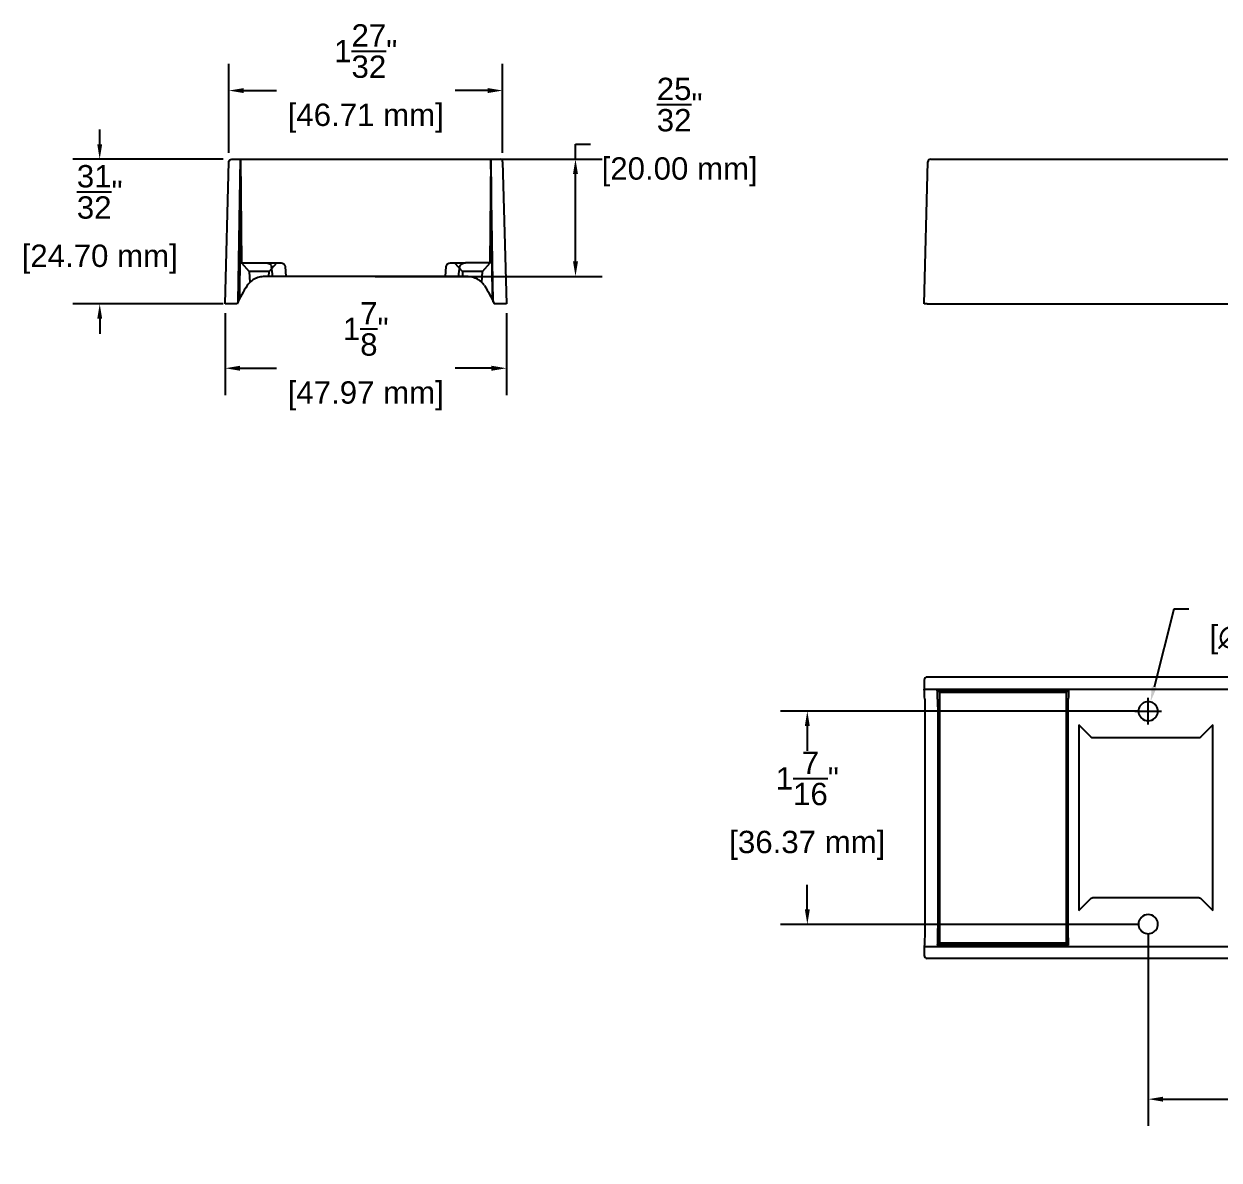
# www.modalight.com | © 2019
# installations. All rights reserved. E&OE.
# Model space of a CAD drawing. Header units: inches. Extents: x -0.4 to 22.1, y -0.1 to 18.6.
# Drawn here: x -0.43 to 7.6, y -0.07 to 7.56 of the extents above; entities that cross this region are included whole.
import ezdxf

# ---------------------------------------------------------------- set-up
doc = ezdxf.new("R2010")
doc.units = ezdxf.units.IN
doc.header["$MEASUREMENT"] = 0
doc.layers.get('Defpoints').update_dxf_attribs({"color": 1})
doc.layers.add('Symmetric', color=7, linetype='Continuous', true_color=0x000000)
doc.styles.get("Standard").update_dxf_attribs({"font": 'Arial.ttf'})
doc.dimstyles.new('.1 DIM', dxfattribs={"dimscale": 0, "dimtxt": 0.15, "dimasz": 0.1, "dimexe": 0.18, "dimexo": 0.0625, "dimgap": 0.09, "dimtad": 0, "dimtih": 1, "dimtoh": 1, "dimdec": 5, "dimzin": 0, "dimdsep": 46, "dimlunit": 4, "dimtxsty": 'Standard', "dimcen": 0.09, "dimadec": 0, "dimazin": 0, "dimtfac": 1, "dimtdec": 5, "dimtofl": 0, "dimtmove": 0, "dimatfit": 3, "dimfxl": 1, "dimtolj": 1, "dimtzin": 0, "dimarcsym": 0})

# ---------------------------------------------------------------- blocks, each defined once
blk = doc.blocks.new('*D15')
at = {"layer": 'Defpoints', "color": 0, "lineweight": -2, "transparency": 16777216}
for p, q in [((0.0819, 6.7493), (0.0819, 6.8493)), ((0.9113, 6.6493), (-0.0981, 6.6493)), ((0.9113, 5.6769), (-0.0981, 5.6769)), ((0.0819, 5.5769), (0.0819, 5.4769))]:
    blk.add_line(p, q, dxfattribs=at)
at = {"layer": 'Defpoints', "color": 0, "transparency": 16777216}
for p in [(0.0819, 6.6493), (0.9738, 6.6493), (0.9738, 5.6769)]:
    blk.add_point(p, dxfattribs=at)
for points in [[(0.0653, 6.7493), (0.0986, 6.7493), (0.0819, 6.6493)], [(0.0653, 5.5769), (0.0986, 5.5769), (0.0819, 5.6769)]]:
    blk.add_solid(points, dxfattribs=at)
at = {"layer": 'Defpoints', "color": 0, "transparency": 16777216, "char_height": 0.15, "attachment_point": 5}
for s, insert in [('\\A1;{\\H1x;\\S31/32;}"', (0.0819, 6.4295)), ('\\A1;[24.70 mm]', (0.0819, 5.9776))]:
    blk.add_mtext(s, dxfattribs=dict(at, insert=insert))
blk = doc.blocks.new('*D16')
at = {"layer": 'Defpoints', "color": 0, "lineweight": -2, "transparency": 16777216}
for p, q in [((3.2767, 6.6493), (3.2767, 6.7493)), ((3.2767, 6.7493), (3.3767, 6.7493)), ((1.9307, 6.6493), (3.4567, 6.6493)), ((3.2767, 5.9619), (3.2767, 6.5493)), ((1.9307, 5.8619), (3.4567, 5.8619))]:
    blk.add_line(p, q, dxfattribs=at)
at = {"layer": 'Defpoints', "color": 0, "transparency": 16777216}
for p in [(1.8682, 6.6493), (3.2767, 6.6493), (1.8682, 5.8619)]:
    blk.add_point(p, dxfattribs=at)
for points in [[(3.26, 6.5493), (3.2933, 6.5493), (3.2767, 6.6493)], [(3.26, 5.9619), (3.2933, 5.9619), (3.2767, 5.8619)]]:
    blk.add_solid(points, dxfattribs=at)
at = {"layer": 'Defpoints', "color": 0, "transparency": 16777216, "char_height": 0.15, "attachment_point": 5}
for s, insert in [('\\A1;{\\H1x;\\S25/32;}"', (3.9762, 7.0157)), ('\\A1;[20.00 mm]', (3.9762, 6.5638))]:
    blk.add_mtext(s, dxfattribs=dict(at, insert=insert))
blk = doc.blocks.new('*D17')
at = {"layer": 'Defpoints', "color": 0, "lineweight": -2, "transparency": 16777216}
for p, q in [((0.9238, 5.6144), (0.9238, 5.0649)), ((2.8125, 5.6144), (2.8125, 5.0649)), ((1.0238, 5.2449), (1.2686, 5.2449)), ((2.7125, 5.2449), (2.4677, 5.2449))]:
    blk.add_line(p, q, dxfattribs=at)
at = {"layer": 'Defpoints', "color": 0, "transparency": 16777216}
for p in [(0.9238, 5.6769), (2.8125, 5.6769), (0.9238, 5.2449)]:
    blk.add_point(p, dxfattribs=at)
for points in [[(1.0238, 5.2616), (1.0238, 5.2282), (0.9238, 5.2449)], [(2.7125, 5.2616), (2.7125, 5.2282), (2.8125, 5.2449)]]:
    blk.add_solid(points, dxfattribs=at)
at = {"layer": 'Defpoints', "color": 0, "transparency": 16777216, "char_height": 0.15, "attachment_point": 5}
for s, insert in [('\\A1;1{\\H1x;\\S7/8;}"', (1.8682, 5.5093)), ('\\A1;[47.97 mm]', (1.8682, 5.0594))]:
    blk.add_mtext(s, dxfattribs=dict(at, insert=insert))
blk = doc.blocks.new('*D18')
at = {"layer": 'Defpoints', "color": 0, "lineweight": -2, "transparency": 16777216}
for p, q in [((0.9488, 6.6926), (0.9488, 7.2897)), ((2.7876, 6.6926), (2.7876, 7.2897)), ((1.0488, 7.1097), (1.2686, 7.1097)), ((2.6876, 7.1097), (2.4677, 7.1097))]:
    blk.add_line(p, q, dxfattribs=at)
at = {"layer": 'Defpoints', "color": 0, "transparency": 16777216}
for p in [(0.9488, 7.1097), (0.9488, 6.6301), (2.7876, 6.6301)]:
    blk.add_point(p, dxfattribs=at)
for points in [[(1.0488, 7.1264), (1.0488, 7.0931), (0.9488, 7.1097)], [(2.6876, 7.1264), (2.6876, 7.0931), (2.7876, 7.1097)]]:
    blk.add_solid(points, dxfattribs=at)
at = {"layer": 'Defpoints', "color": 0, "transparency": 16777216, "char_height": 0.15, "attachment_point": 5}
for s, insert in [('\\A1;1{\\H1x;\\S27/32;}"', (1.8682, 7.3751)), ('\\A1;[46.71 mm]', (1.8682, 6.9243))]:
    blk.add_mtext(s, dxfattribs=dict(at, insert=insert))
blk = doc.blocks.new('*D25')
at = {"layer": 'Defpoints', "color": 0, "lineweight": -2, "transparency": 16777216}
for p, q in [((7.0598, 2.9426), (4.6534, 2.9426)), ((4.8334, 2.8426), (4.8334, 2.6764)), ((4.8334, 1.6105), (4.8334, 1.7767)), ((7.0598, 1.5105), (4.6534, 1.5105))]:
    blk.add_line(p, q, dxfattribs=at)
at = {"layer": 'Defpoints', "color": 0, "transparency": 16777216}
for p in [(7.1223, 2.9426), (4.8334, 1.5105), (7.1223, 1.5105)]:
    blk.add_point(p, dxfattribs=at)
for points in [[(4.8168, 2.8426), (4.8501, 2.8426), (4.8334, 2.9426)], [(4.8168, 1.6105), (4.8501, 1.6105), (4.8334, 1.5105)]]:
    blk.add_solid(points, dxfattribs=at)
at = {"layer": 'Defpoints', "color": 0, "transparency": 16777216, "char_height": 0.15, "attachment_point": 5}
for s, insert in [('\\A1;1{\\H1x;\\S7/16;}"', (4.8334, 2.4909)), ('\\A1;[36.37 mm]', (4.8334, 2.0411))]:
    blk.add_mtext(s, dxfattribs=dict(at, insert=insert))
blk = doc.blocks.new('*D26')
at = {"layer": 'Defpoints', "color": 0, "lineweight": -2, "transparency": 16777216}
for p, q in [((7.1223, 1.448), (7.1223, 0.1565)), ((16.0196, 1.448), (16.0196, 0.1565)), ((7.2223, 0.3365), (10.9131, 0.3365)), ((15.9196, 0.3365), (12.2288, 0.3365))]:
    blk.add_line(p, q, dxfattribs=at)
at = {"layer": 'Defpoints', "color": 0, "transparency": 16777216}
for p in [(7.1223, 1.5105), (16.0196, 1.5105), (16.0196, 0.3365)]:
    blk.add_point(p, dxfattribs=at)
for points in [[(7.2223, 0.3531), (7.2223, 0.3198), (7.1223, 0.3365)], [(15.9196, 0.3531), (15.9196, 0.3198), (16.0196, 0.3365)]]:
    blk.add_solid(points, dxfattribs=at)
at = {"layer": 'Defpoints', "color": 0, "transparency": 16777216, "char_height": 0.15, "attachment_point": 5}
for s, insert in [('\\A1;8{\\H1x;\\S29/32;}"', (11.571, 0.6039)), ('\\A1;[225.99 mm]', (11.571, 0.151))]:
    blk.add_mtext(s, dxfattribs=dict(at, insert=insert))
blk = doc.blocks.new('*D28')
at = {"layer": 'Defpoints', "color": 0, "lineweight": -2, "transparency": 16777216}
for p, q in [((7.2952, 3.6269), (7.1628, 3.1029)), ((7.3952, 3.6269), (7.2952, 3.6269)), ((7.1223, 2.8526), (7.1223, 3.0326)), ((7.0323, 2.9426), (7.2123, 2.9426))]:
    blk.add_line(p, q, dxfattribs=at)
at = {"layer": 'Defpoints', "color": 0, "transparency": 16777216}
for p in [(7.1383, 3.0059), (7.1063, 2.8792)]:
    blk.add_point(p, dxfattribs=at)
blk.add_solid([(7.1466, 3.1069), (7.179, 3.0988), (7.1383, 3.0059)], dxfattribs=at)
at = {"layer": 'Defpoints', "color": 0, "transparency": 16777216, "insert": (8.0521, 3.6269), "char_height": 0.15, "attachment_point": 5}
blk.add_mtext('\\A1;∅{\\H1x;\\S1/8;}"\\P [∅3.32 mm]', dxfattribs=at)

msp = doc.modelspace()

# ---------------------------------------------------------------- linework, layer by layer
at = {"layer": 'Symmetric', "linetype": 'Continuous'}
for p, q in [((0.923804, 5.676868), (0.948767, 6.630134)), ((0.968444, 6.649303), (2.767892, 6.649303)), ((1.011407, 5.692383), (1.02811, 6.649303)), ((1.02811, 6.649303), (1.019911, 5.709742)), ((1.02811, 6.649303), (1.034192, 5.952449)), ((2.708225, 6.649303), (2.702144, 5.952449)), ((2.708225, 6.649303), (2.71644, 5.707958)), ((2.72497, 5.689977), (2.708225, 6.649303)), ((2.787569, 6.630134), (2.812531, 5.676868)), ((5.618422, 5.676868), (5.643384, 6.630134)), ((5.663062, 6.649303), (17.478881, 6.649303)), ((1.033662, 5.951972), (1.08506, 5.894863)), ((1.034192, 5.952449), (1.197434, 5.952449)), ((1.197434, 5.952449), (1.299579, 5.952449)), ((1.219193, 5.894863), (1.27102, 5.952449)), ((2.436757, 5.952449), (2.538901, 5.952449)), ((2.465316, 5.952449), (2.517143, 5.894863)), ((2.702144, 5.952449), (2.538901, 5.952449)), ((2.651276, 5.894863), (2.702674, 5.951972)), ((1.08506, 5.894863), (1.088892, 5.821747)), ((1.152127, 5.894863), (1.08506, 5.894863)), ((1.219193, 5.894863), (1.152127, 5.894863)), ((2.537879, 5.861901), (1.198457, 5.861901)), ((1.217466, 5.861901), (1.219193, 5.894863)), ((1.24514, 5.861901), (1.236479, 5.927292)), ((1.327032, 5.927292), (1.332753, 5.861901)), ((2.403582, 5.861901), (2.409303, 5.927292)), ((2.491196, 5.861901), (2.499857, 5.927292)), ((2.517143, 5.894863), (2.51887, 5.861901)), ((2.584209, 5.894863), (2.517143, 5.894863)), ((2.651276, 5.894863), (2.584209, 5.894863)), ((2.647443, 5.82174), (2.651276, 5.894863)), ((0.943482, 5.676868), (0.923804, 5.676868)), ((1.004214, 5.676868), (0.943482, 5.676868)), ((2.792854, 5.676868), (2.730898, 5.676868)), ((2.812531, 5.676868), (2.792854, 5.676868)), ((5.6381, 5.676868), (5.618422, 5.676868)), ((5.6381, 5.676868), (17.503843, 5.676868)), ((5.618422, 3.151204), (5.618422, 3.089248)), ((17.503843, 3.170881), (5.6381, 3.170881)), ((5.618422, 3.089248), (17.523521, 3.089248)), ((5.706052, 3.08332), (6.58789, 3.08332)), ((5.706052, 3.08332), (5.722797, 3.066575)), ((5.722797, 1.38646), (5.722797, 3.066575)), ((6.571145, 3.066575), (5.722797, 3.066575)), ((6.58789, 3.08332), (6.571145, 3.066575)), ((6.571145, 3.066575), (6.571145, 1.38646)), ((5.623268, 2.896229), (5.623268, 1.556807)), ((5.709053, 2.896229), (5.709053, 1.556807)), ((6.584889, 1.556807), (6.584889, 2.896229)), ((6.656754, 2.849546), (6.656754, 1.60349)), ((6.736327, 2.769973), (6.656754, 2.849546)), ((7.556365, 2.849546), (7.476793, 2.769973)), ((7.556365, 1.60349), (7.556365, 2.849546)), ((7.45738, 2.761932), (6.755739, 2.761932)), ((6.755739, 1.691103), (7.45738, 1.691103)), ((6.656754, 1.60349), (6.736327, 1.683063)), ((7.476793, 1.683063), (7.556365, 1.60349)), ((5.706094, 1.369757), (5.722797, 1.38646)), ((6.587848, 1.369757), (5.706094, 1.369757)), ((5.722797, 1.38646), (6.571145, 1.38646)), ((6.587848, 1.369757), (6.571145, 1.38646)), ((5.618422, 1.362564), (5.618422, 1.301832)), ((5.618422, 1.362564), (17.523521, 1.362564)), ((17.503843, 1.282155), (5.6381, 1.282155))]:
    msp.add_line(p, q, dxfattribs=at)
at = {"layer": 'Symmetric', "linetype": 'Continuous', "extrusion": (0, 0, -1)}
for centre, radius, start, end in [((-0.968444, 6.629618), 0.019684, 1.5, 90), ((-1.299579, 5.924891), 0.027558, 90, 175), ((-2.436757, 5.924891), 0.027558, 5, 90)]:
    msp.add_arc(centre, radius, start, end, dxfattribs=at)
at = {"layer": 'Symmetric', "linetype": 'Continuous'}
for centre, radius, start, end in [((2.767892, 6.629618), 0.019684, 1.5, 90), ((5.663062, 6.629618), 0.019684, 90, 178.5), ((7.122307, 2.942559), 0.065339, 225.1601291, 314.8398709), ((7.122307, 1.510477), 0.065339, 45.1600067, 134.8399933)]:
    msp.add_arc(centre, radius, start, end, dxfattribs=at)
at = {"layer": 'Symmetric', "linetype": 'Continuous', "extrusion": (6.12303e-17, 0, -1)}
msp.add_arc((-1.874914, 5.297736), 0.936188, 147.5611967, 156.1105402, dxfattribs=at)
at = {"layer": 'Symmetric', "linetype": 'Continuous', "extrusion": (6.12303e-17, -9.62965e-34, -1)}
msp.add_ellipse((1.197675, 5.924891), major_axis=(-0.038973, 0.00034), ratio=0.70705294, start_param=1.55845624, end_param=3.0419861, dxfattribs=at)
at = {"layer": 'Symmetric', "linetype": 'Continuous', "extrusion": (6.12303e-17, -4.81482e-34, -1)}
msp.add_ellipse((2.538661, 5.924891), major_axis=(0.038973, 0.00034), ratio=0.70705294, start_param=3.2411992, end_param=4.72472907, dxfattribs=at)
at = {"layer": 'Symmetric', "linetype": 'Continuous'}
for centre, major_axis, ratio, start_param, end_param in [((5.638113, 3.15119), (0.013928, -0.013928), 0.999315, 2.35653711, 3.9266482), ((5.608494, 2.233264), (0, -0.936188), 0.02618592, 2.57542873, 2.72464292), ((5.699206, 2.233264), (0, -0.936188), 0.01745506, 2.57542873, 2.70927495), ((6.594737, 2.233264), (0, 0.936188), 0.01745507, 0.43231771, 0.56616393), ((5.638113, 1.301846), (-0.013928, -0.013928), 0.999315, 5.49812976, 7.06824085)]:
    msp.add_ellipse(centre, major_axis=major_axis, ratio=ratio, start_param=start_param, end_param=end_param, dxfattribs=at)
at = {"layer": 'Symmetric', "linetype": 'Continuous', "extrusion": (0, 0, -1)}
for centre, major_axis, start_param, end_param in [((6.755826, 2.789596), (-0.010593, -0.025574), 5.89206192, 6.67430869), ((7.457293, 2.789596), (-0.010593, 0.025574), 2.75046927, 3.53271604), ((6.755826, 1.66344), (-0.010593, 0.025574), 5.89206192, 6.67430869), ((7.457293, 1.66344), (-0.010593, -0.025574), 2.75046927, 3.53271604)]:
    msp.add_ellipse(centre, major_axis=major_axis, ratio=0.99554617, start_param=start_param, end_param=end_param, dxfattribs=at)
at = {"layer": 'Symmetric', "linetype": 'Continuous'}
for points in [[(1.034192, 5.952449), (1.034204, 5.95102), (1.034204, 5.95102), (1.034192, 5.952449)], [(1.034192, 5.952449), (1.034204, 5.95102), (1.034204, 5.95102), (1.034192, 5.952449)], [(2.702144, 5.952449), (2.702132, 5.95102), (2.702132, 5.95102), (2.702144, 5.952449)], [(2.702144, 5.952449), (2.702132, 5.95102), (2.702132, 5.95102), (2.702144, 5.952449)], [(1.071312, 5.799906), (1.046226, 5.760437), (1.023444, 5.719502), (1.004214, 5.676868)], [(5.621644, 1.429662), (5.620611, 1.404576), (5.619539, 1.381794), (5.618422, 1.362564)], [(5.707971, 1.429662), (5.707366, 1.407635), (5.706741, 1.387402), (5.706094, 1.369757)], [(6.587848, 1.369757), (6.587201, 1.387407), (6.586576, 1.407636), (6.585971, 1.429662)]]:
    msp.add_open_spline(points, degree=3, dxfattribs=at)
for points, knots in [([(1.198457, 5.861901), (1.186083, 5.861901), (1.173919, 5.860652), (1.150011, 5.85564), (1.138127, 5.851805), (1.115852, 5.841576), (1.105324, 5.835162), (1.086241, 5.819435), (1.077981, 5.810399), (1.071312, 5.799906)], [0, 0, 0, 0, 0.25, 0.25, 0.5, 0.5, 0.75, 0.75, 1, 1, 1, 1]), ([(2.665024, 5.799906), (2.65837, 5.810375), (2.650141, 5.819381), (2.635907, 5.831136), (2.630856, 5.834739), (2.620435, 5.841195), (2.61503, 5.844075), (2.598293, 5.851776), (2.586494, 5.855594), (2.562559, 5.860634), (2.55023, 5.861901), (2.537879, 5.861901)], [0, 0, 0, 0, 0.25, 0.25, 0.375, 0.375, 0.5, 0.5, 0.75, 0.75, 1, 1, 1, 1]), ([(5.621644, 3.023374), (5.621918, 3.01672), (5.622154, 3.008491), (5.622462, 2.994257), (5.622556, 2.989206), (5.622725, 2.978785), (5.622801, 2.973381), (5.623002, 2.956643), (5.623102, 2.944844), (5.623234, 2.920909), (5.623268, 2.90858), (5.623268, 2.896229)], [0, 0, 0, 0, 0.25, 0.25, 0.375, 0.375, 0.5, 0.5, 0.75, 0.75, 1, 1, 1, 1]), ([(5.707971, 3.023374), (5.708154, 3.01672), (5.708311, 3.00849), (5.708516, 2.994255), (5.708579, 2.989204), (5.708692, 2.978782), (5.708742, 2.973378), (5.708877, 2.956641), (5.708943, 2.944842), (5.709031, 2.920908), (5.709053, 2.908579), (5.709053, 2.896229)], [0, 0, 0, 0, 0.25, 0.25, 0.375, 0.375, 0.5, 0.5, 0.75, 0.75, 1, 1, 1, 1]), ([(6.584889, 2.896229), (6.584889, 2.908601), (6.584911, 2.920773), (6.584999, 2.944712), (6.585066, 2.956597), (6.5852, 2.973284), (6.58525, 2.978682), (6.585362, 2.989109), (6.585425, 2.994174), (6.585631, 3.00845), (6.585788, 3.016703), (6.585971, 3.023374)], [0, 0, 0, 0, 0.25, 0.25, 0.5, 0.5, 0.625, 0.625, 0.75, 0.75, 1, 1, 1, 1]), ([(7.168379, 2.896229), (7.173116, 2.900939), (7.177018, 2.906244), (7.18316, 2.918026), (7.185255, 2.924252), (7.187503, 2.937104), (7.187617, 2.943558), (7.185991, 2.9561), (7.184261, 2.962105), (7.17926, 2.973254), (7.175985, 2.978396), (7.168214, 2.987514), (7.163641, 2.991567), (7.153537, 2.998246), (7.147845, 3.000979), (7.135606, 3.004735), (7.128955, 3.00576), (7.115776, 3.005772), (7.109123, 3.004759), (7.096863, 3.001019), (7.091151, 2.998288), (7.07593, 2.988247), (7.067855, 2.978817), (7.060367, 2.96214), (7.058653, 2.956239), (7.056997, 2.94364), (7.057106, 2.937234), (7.05931, 2.92444), (7.06143, 2.918101), (7.0675, 2.9064), (7.07149, 2.900947), (7.076235, 2.896229)], [0, 0, 0, 0, 0.0625, 0.0625, 0.125, 0.125, 0.1875, 0.1875, 0.25, 0.25, 0.3125, 0.3125, 0.375, 0.375, 0.4375, 0.4375, 0.5, 0.5, 0.5625, 0.5625, 0.625, 0.625, 0.75, 0.75, 0.8125, 0.8125, 0.875, 0.875, 0.9375, 0.9375, 1, 1, 1, 1]), ([(5.623268, 1.556807), (5.623268, 1.544433), (5.623235, 1.532269), (5.623104, 1.508361), (5.623003, 1.496477), (5.622735, 1.474202), (5.622567, 1.463674), (5.622156, 1.444591), (5.621919, 1.436331), (5.621644, 1.429662)], [0, 0, 0, 0, 0.25, 0.25, 0.5, 0.5, 0.75, 0.75, 1, 1, 1, 1]), ([(5.709053, 1.556807), (5.709053, 1.544434), (5.709031, 1.53227), (5.708944, 1.508363), (5.708877, 1.496479), (5.708699, 1.474205), (5.708587, 1.463676), (5.708312, 1.444592), (5.708154, 1.436331), (5.707971, 1.429662)], [0, 0, 0, 0, 0.25, 0.25, 0.5, 0.5, 0.75, 0.75, 1, 1, 1, 1]), ([(6.585971, 1.429662), (6.585789, 1.436316), (6.585632, 1.444544), (6.585426, 1.458773), (6.585363, 1.463826), (6.585251, 1.474248), (6.5852, 1.479651), (6.585066, 1.496383), (6.584999, 1.508191), (6.584911, 1.532127), (6.584889, 1.544454), (6.584889, 1.556807)], [0, 0, 0, 0, 0.25, 0.25, 0.375, 0.375, 0.5, 0.5, 0.75, 0.75, 1, 1, 1, 1]), ([(7.076235, 1.556807), (7.071498, 1.552097), (7.067595, 1.546791), (7.061454, 1.535009), (7.059359, 1.528783), (7.057111, 1.51593), (7.056997, 1.509478), (7.058624, 1.496936), (7.060354, 1.49093), (7.065355, 1.479781), (7.068629, 1.474639), (7.0764, 1.465522), (7.080973, 1.461469), (7.091078, 1.45479), (7.096769, 1.452057), (7.10901, 1.4483), (7.115661, 1.447275), (7.12884, 1.447264), (7.135493, 1.448276), (7.147753, 1.452018), (7.153466, 1.454749), (7.168688, 1.464792), (7.17676, 1.474221), (7.184248, 1.490897), (7.185962, 1.496802), (7.187617, 1.509399), (7.187509, 1.515804), (7.185304, 1.528597), (7.183184, 1.534936), (7.177114, 1.546636), (7.173124, 1.552089), (7.16838, 1.556807)], [0, 0, 0, 0, 0.0625, 0.0625, 0.125, 0.125, 0.1875, 0.1875, 0.25, 0.25, 0.3125, 0.3125, 0.375, 0.375, 0.4375, 0.4375, 0.5, 0.5, 0.5625, 0.5625, 0.625, 0.625, 0.75, 0.75, 0.8125, 0.8125, 0.875, 0.875, 0.9375, 0.9375, 1, 1, 1, 1])]:
    msp.add_open_spline(points, degree=3, knots=knots, dxfattribs=at)

# ---------------------------------------------------------------- dimensions: what is measured, and where the dimension line sits
at = {"layer": 'Defpoints'}
for base, p1, p2, picture, middle in [((0.948767, 7.109729), (2.787569, 6.630134), (0.948767, 6.630134), '*D18', (1.868168, 7.109729)), ((0.923804, 5.244889), (2.812531, 5.676868), (0.923804, 5.676868), '*D17', (1.868168, 5.244889)), ((16.019636, 0.336452), (7.122307, 1.510477), (16.019636, 1.510477), '*D26', (11.570972, 0.336452))]:
    dim = msp.add_linear_dim(base=base, p1=p1, p2=p2, dimstyle='.1 DIM', override={"dimscale": 1, "dimpost": '\\X'}, dxfattribs=at)
    dim.commit()
    dim.dimension.update_dxf_attribs({"geometry": picture, "text_midpoint": middle})
for base, p1, p2, picture, middle in [((3.276675, 6.649303), (1.868168, 5.861901), (1.868168, 6.649303), '*D16', (3.976225, 6.749303)), ((0.08194679, 6.64930258), (0.97384787, 5.67686763), (0.97384787, 6.64930258), '*D15', (0.08194679, 6.16308511)), ((4.833424, 1.510477), (7.122307, 2.942559), (7.122307, 1.510477), '*D25', (4.833424, 2.226518))]:
    dim = msp.add_linear_dim(base=base, p1=p1, p2=p2, angle=90, dimstyle='.1 DIM', override={"dimscale": 1, "dimpost": '\\X'}, dxfattribs=at)
    dim.commit()
    dim.dimension.update_dxf_attribs({"geometry": picture, "text_midpoint": middle})
dim = msp.add_diameter_dim_2p(p1=(7.106303, 2.879211), p2=(7.138311, 3.005908), dimstyle='.1 DIM', override={"dimscale": 1, "dimpost": '\\X'}, dxfattribs=at)
dim.commit()
dim.dimension.update_dxf_attribs({"geometry": '*D28', "text_midpoint": (8.052056, 3.626941), "dimtype": 163})

doc.saveas('drawing.dxf')
